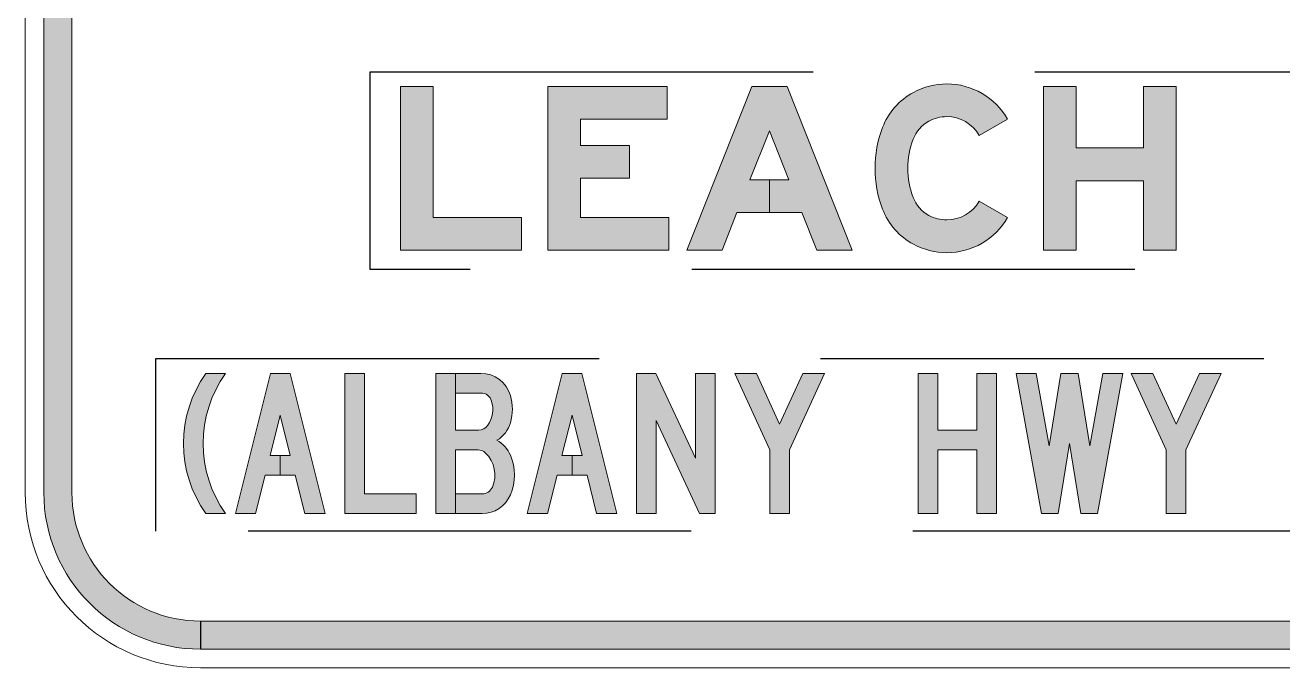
# Model space of a CAD drawing. Header units: millimetres. Extents: x 9785 to 9946, y 4631 to 4711.
# Drawn here: x 9785.1 to 9857.2, y 4637.3 to 4674.2 of the extents above; entities that cross this region are included whole.
import ezdxf

# ---------------------------------------------------------------- set-up
doc = ezdxf.new("R2010")
doc.units = ezdxf.units.MM
doc.linetypes.add('DASHED', pattern=[19.049999999999997, 12.7, -6.35])
doc.layers.add('Dash18', color=4, linetype='DASHED')
doc.layers.add('GSBWFILL', color=1, linetype='Continuous', lineweight=0)
doc.layers.add('GSOUTLINE', color=3, linetype='Continuous', lineweight=0)

# ---------------------------------------------------------------- blocks, each defined once
blk = doc.blocks.new('*U485')
at = {"layer": 'GSBWFILL', "transparency": 33554687}
blk.add_hatch(color=256, dxfattribs=at).paths.add_polyline_path([(-1049.76, -533.9999999999991), (1050, -533.9999999999991, 0.414213562373095), (1184, -399.9999999999991), (1184, 400, 0.414213562373095), (1050, 534), (-1050, 534, 0.414213562373095), (-1184, 400), (-1184, -399.9999999999991, 0.414213562373095), (-1050, -533.9999999999991), (-1050, -509.9999999999991, -0.414213562373095), (-1160, -399.9999999999991), (-1160, 400, -0.414213562373095), (-1050, 510), (1050, 510, -0.414213562373095), (1160, 400), (1160, -399.9999999999991, -0.414213562373095), (1050, -509.9999999999991), (-1049.76, -509.9999999999991)])
at = {"layer": 'GSBWFILL', "linetype": 'Continuous', "transparency": 33554687}
for points in [[(-1050, -549.9999999999991), (1050, -549.9999999999991, 0.414213562373095), (1200, -399.9999999999991), (1200, 400, 0.414213562373095), (1050, 550), (-1050, 550, 0.414213562373095), (-1200, 400), (-1200, -399.9999999999991, 0.414213562373095), (-1050, -549.9999999999991)], [(-1049.76, -533.9999999999991), (1050, -533.9999999999991, 0.414213562373095), (1184, -399.9999999999991), (1184, 400, 0.414213562373095), (1050, 534), (-1050, 534, 0.414213562373095), (-1184, 400), (-1184, -399.9999999999991, 0.414213562373095), (-1050, -533.9999999999991), (-1050, -509.9999999999991, -0.414213562373095), (-1160, -399.9999999999991), (-1160, 400, -0.414213562373095), (-1050, 510), (1050, 510, -0.414213562373095), (1160, 400), (1160, -399.9999999999991, -0.414213562373095), (1050, -509.9999999999991), (-1049.76, -509.9999999999991), (-1049.76, -533.9999999999991)]]:
    blk.add_lwpolyline(points, format="xyb", close=True, dxfattribs=at).dxf.unprotected_set("ltscale", 0)
at = {"layer": 'GSOUTLINE', "linetype": 'Continuous', "transparency": 33554687}
for points in [[(-1050, -549.9999999999991), (1050, -549.9999999999991, 0.414213562373095), (1200, -399.9999999999991), (1200, 400, 0.414213562373095), (1050, 550), (-1050, 550, 0.414213562373095), (-1200, 400), (-1200, -399.9999999999991, 0.414213562373095), (-1050, -549.9999999999991)], [(-1050, -533.9999999999991), (1050, -533.9999999999991, 0.414213562373095), (1184, -399.9999999999991), (1184, 400, 0.414213562373095), (1050, 534), (-1050, 534, 0.414213562373095), (-1184, 400), (-1184, -399.9999999999991, 0.414213562373095), (-1050, -533.9999999999991)], [(-1050, -509.9999999999991), (1050, -509.9999999999991, 0.414213562373095), (1160, -399.9999999999991), (1160, 400, 0.414213562373095), (1050, 510), (-1050, 510, 0.414213562373095), (-1160, 400), (-1160, -399.9999999999991, 0.414213562373095), (-1050, -509.9999999999991)]]:
    blk.add_lwpolyline(points, format="xyb", close=True, dxfattribs=at).dxf.unprotected_set("ltscale", 0)
blk = doc.blocks.new('*U145')
at = {"layer": 'GSBWFILL', "linetype": 'Continuous'}
blk.add_hatch(color=256, dxfattribs=at).paths.add_polyline_path([(32.00000000000003, -4.263256414560601e-14), (60, -4.263256414560601e-14, -0.32), (60, 200), (32, 200, 0.32)])
at = {"layer": 'GSBWFILL'}
blk.add_lwpolyline([(60, -4.263256414560601e-14, -0.32), (60, 200), (32, 200, 0.32), (32, -4.263256414560601e-14)], format="xyb", close=True, dxfattribs=at)
at = {"layer": 'GSOUTLINE'}
blk.add_lwpolyline([(60.00000000000003, -4.263256414560601e-14, -0.32), (60, 200), (32, 200, 0.32), (32.00000000000003, -4.263256414560601e-14)], format="xyb", close=True, dxfattribs=at)
blk = doc.blocks.new('*U146')
at = {"layer": 'GSBWFILL', "linetype": 'Continuous'}
blk.add_hatch(color=256, dxfattribs=at).paths.add_polyline_path([(64, 140.5530424827055), (78.38826062067636, 82.99999999999999), (64.00999999999999, 82.99999999999999), (64.01, 55), (85.38826062067636, 55), (99.13826062067635, 0), (128, 0), (78, 200), (50, 200), (0, 0), (28.86173937932358, 0), (42.61173937932364, 55), (64, 54.99999999999999), (64, 83), (49.61173937932364, 83)])
at = {"layer": 'GSBWFILL'}
blk.add_lwpolyline([(64, 83), (49.61173937932364, 83), (64, 140.5530424827055), (78.38826062067636, 83), (64.00999999999999, 83), (64.00999999999999, 55), (85.38826062067636, 55), (99.13826062067636, 0), (128, 0), (78, 200), (50, 200), (0, 0), (28.86173937932358, 0), (42.61173937932364, 55), (64, 55)], close=True, dxfattribs=at)
at = {"layer": 'GSOUTLINE'}
for points in [[(42.61173937932362, 55), (85.38826062067636, 55), (99.13826062067636, 0), (128, 0), (78, 200), (50, 200), (0, 0), (28.86173937932362, 0)], [(78.38826062067638, 83), (64, 140.5530424827055), (49.61173937932362, 83)]]:
    blk.add_lwpolyline(points, close=True, dxfattribs=at)
blk = doc.blocks.new('*U147')
at = {"layer": 'GSBWFILL', "linetype": 'Continuous'}
blk.add_hatch(color=256, dxfattribs=at).paths.add_polyline_path([(0, 200), (28, 200), (28, 28), (102, 28), (102, 0), (0, 0)])
at = {"layer": 'GSBWFILL'}
blk.add_lwpolyline([(0, 200), (28, 200), (28, 28), (102, 28), (102, 0), (0, 0)], close=True, dxfattribs=at)
at = {"layer": 'GSOUTLINE'}
blk.add_lwpolyline([(0, 200), (28, 200), (28, 28), (102, 28), (102, 0), (0, 0)], close=True, dxfattribs=at)
blk = doc.blocks.new('*U148')
at = {"layer": 'GSBWFILL', "linetype": 'Continuous'}
blk.add_hatch(color=256, dxfattribs=at).paths.add_polyline_path([(64.00000000000021, 172, -0.3333333333333302), (79.36000000000003, 160.4799999999999, -0.223141693693985), (73.96819689062112, 126.04, -0.249069420173561), (60.71231517720798, 119), (28, 119), (28, 200), (0, 200), (0, 0), (28, -6.0518825356103e-15), (28, 91), (59.59591794226545, 90.99999999999997, -0.1962615682814122), (70.7935853378457, 86.4285714285714, -0.3091553152846961), (80.46237859583465, 37.71428571428569, -0.3003359330538564), (65.74878637916754, 27.99999999999999), (28.00999999999999, 27.99999999999999), (28.00999999999999, -6.054043922230161e-15), (65.74878637916753, -7.105427357601002e-15, 0.3003359330538555), (106.211164975002, 26.71428571428556, 0.204655783712048), (106.2111649750022, 83.28571428571396, 0.1670695349251281), (87.03235963017632, 104.509862498702, 0.1861288934326207), (106.24, 129.6800000000001, 0.1428571428571427), (106.24, 168.32, 0.3333333333333334), (63.99999999999995, 200), (28.00999999999999, 199.9999999999999), (28.00999999999999, 172)])
at = {"layer": 'GSBWFILL'}
blk.add_lwpolyline([(59.59591794226537, 90.99999999999997), (28, 91), (28, -6.0518825356103e-15), (0, 0), (0, 200), (28, 200), (28, 119), (60.71231517720798, 119, 0.2490694201735611), (73.96819689062113, 126.04, 0.2231416936939853), (79.36000000000001, 160.48, 0.3333333333333334), (64, 172), (28.00999999999999, 172), (28.00999999999999, 199.9999999999999), (64, 200, -0.3333333333333334), (106.24, 168.32, -0.1428571428571432), (106.24, 129.6799999999999, -0.1861288934326198), (87.0323596301763, 104.509862498702, -0.167069534925127), (106.2111649750021, 83.28571428571418, -0.2046557837120482), (106.2111649750021, 26.71428571428572, -0.3003359330538566), (65.74878637916754, -7.105427357601002e-15), (28.00999999999999, -6.054043922230161e-15), (28.00999999999999, 27.99999999999999), (65.74878637916754, 27.99999999999999, 0.3003359330538566), (80.46237859583465, 37.71428571428572, 0.3091553152846965), (70.79358533784563, 86.42857142857146, 0.196261568281412)], format="xyb", close=True, dxfattribs=at)
at = {"layer": 'GSOUTLINE'}
for points in [[(106.2111649750021, 26.71428571428572, 0.2046557837120482), (106.2111649750021, 83.28571428571418, 0.167069534925127), (87.03235963017633, 104.509862498702, 0.1861288934326198), (106.24, 129.6799999999999, 0.1428571428571432), (106.24, 168.32, 0.3333333333333334), (64, 200), (0, 200), (0, 0), (65.7487863791675, -1.4210854715202e-14, 0.3003359330538566)], [(64, 172, -0.3333333333333334), (79.36, 160.48, -0.2231416936939853), (73.96819689062112, 126.04, -0.2490694201735611), (60.712315177208, 119), (28, 119), (28, 172)], [(80.46237859583464, 37.71428571428572, -0.3003359330538566), (65.74878637916751, 27.99999999999998), (28, 27.99999999999999), (28, 91), (59.59591794226541, 90.99999999999997, -0.196261568281412), (70.79358533784563, 86.42857142857144, -0.3091553152846965)]]:
    blk.add_lwpolyline(points, format="xyb", close=True, dxfattribs=at)
blk = doc.blocks.new('*U149')
at = {"layer": 'GSBWFILL', "linetype": 'Continuous'}
blk.add_hatch(color=256, dxfattribs=at).paths.add_polyline_path([(64, 140.5530424827055), (78.38826062067636, 82.99999999999999), (64.00999999999999, 82.99999999999999), (64.01, 55), (85.38826062067636, 55), (99.13826062067635, 0), (128, 0), (78, 200), (50, 200), (0, 0), (28.86173937932358, 0), (42.61173937932364, 55), (64, 54.99999999999999), (64, 83), (49.61173937932364, 83)])
at = {"layer": 'GSBWFILL'}
blk.add_lwpolyline([(64, 83), (49.61173937932364, 83), (64, 140.5530424827055), (78.38826062067636, 83), (64.00999999999999, 83), (64.00999999999999, 55), (85.38826062067636, 55), (99.13826062067636, 0), (128, 0), (78, 200), (50, 200), (0, 0), (28.86173937932358, 0), (42.61173937932364, 55), (64, 55)], close=True, dxfattribs=at)
at = {"layer": 'GSOUTLINE'}
for points in [[(42.61173937932362, 55), (85.38826062067636, 55), (99.13826062067636, 0), (128, 0), (78, 200), (50, 200), (0, 0), (28.86173937932362, 0)], [(78.38826062067638, 83), (64, 140.5530424827055), (49.61173937932362, 83)]]:
    blk.add_lwpolyline(points, close=True, dxfattribs=at)
blk = doc.blocks.new('*U150')
at = {"layer": 'GSBWFILL', "linetype": 'Continuous'}
blk.add_hatch(color=256, dxfattribs=at).paths.add_polyline_path([(27.99999999999999, 133), (90, 0), (112, 0), (112, 200), (83.99999999999999, 200), (84, 79.1412182153928), (27.65981601018314, 200), (0, 200), (0, 0), (28, 0)])
at = {"layer": 'GSBWFILL'}
blk.add_lwpolyline([(90, 0), (112, 0), (112, 200), (84, 200), (84, 79.14121821539283), (27.65981601018314, 200), (0, 200), (0, 0), (28, 0), (28, 133)], close=True, dxfattribs=at)
at = {"layer": 'GSOUTLINE'}
blk.add_lwpolyline([(90, 0), (112, 0), (112, 200), (84, 200), (84.00000000000001, 79.14121821539283), (27.65981601018314, 200), (0, 200), (0, 0), (28, 0), (28, 133)], close=True, dxfattribs=at)
blk = doc.blocks.new('*U151')
at = {"layer": 'GSBWFILL', "linetype": 'Continuous'}
blk.add_hatch(color=256, dxfattribs=at).paths.add_polyline_path([(50, 90.99999999999997), (49.99999999999999, 0), (77.99999999999999, 0), (78, 91.00000000000001), (128, 200), (97.19465503065665, 200), (64, 127.6356520331685), (30.80534496934333, 200), (1.733514876297185e-14, 200)])
at = {"layer": 'GSBWFILL'}
blk.add_lwpolyline([(50, 91.00000000000003), (50, 0), (78, 0), (78, 91.00000000000003), (128, 200), (97.19465503065663, 199.9999999999999), (64, 127.6356520331685), (30.80534496934331, 200), (0, 200)], close=True, dxfattribs=at)
at = {"layer": 'GSOUTLINE'}
blk.add_lwpolyline([(49.99999999999999, 91.00000000000003), (50, 0), (78, 0), (78.00000000000001, 91.00000000000003), (128, 200), (97.19465503065663, 199.9999999999999), (64, 127.6356520331685), (30.80534496934332, 200), (0, 200)], close=True, dxfattribs=at)
blk = doc.blocks.new('*U144')
at = {"layer": 'GSOUTLINE', "color": 28}
for name, p, xscale, yscale, zscale in [('*U145', (0, 0), 0.5999999999999998, 0.5999999999999998, 0.5999999999999998), ('*U146', (44.4, 0), 0.6, 0.6, 0.6), ('*U147', (138, 0), 0.5999999999999998, 0.5999999999999998, 0.5999999999999998), ('*U148', (215.9999999999999, 0), 0.6, 0.6, 0.6), ('*U149', (293.9999999999999, 0), 0.6, 0.6, 0.6), ('*U150', (387.6, 0), 0.6, 0.6, 0.6), ('*U151', (471.6, 0), 0.6000000000000002, 0.6000000000000002, 0.6000000000000002)]:
    blk.add_blockref(name, p, dxfattribs=dict(at, xscale=xscale, yscale=yscale, zscale=zscale))
blk = doc.blocks.new('*U153')
at = {"layer": 'GSBWFILL', "linetype": 'Continuous'}
blk.add_hatch(color=256, dxfattribs=at).paths.add_polyline_path([(84, 119), (28, 119), (28, 200), (0, 200), (0, 0), (28, 0), (28, 91), (84, 91), (84, 0), (112, 0), (112, 200), (84, 200)])
at = {"layer": 'GSBWFILL'}
blk.add_lwpolyline([(0, 200), (28, 200), (28, 119), (84, 119), (84, 200), (112, 200), (112, 0), (84, 0), (84, 91), (28, 91), (28, 0), (0, 0)], close=True, dxfattribs=at)
at = {"layer": 'GSOUTLINE'}
blk.add_lwpolyline([(0, 200), (27.99999999999997, 200), (27.99999999999997, 119), (84.00000000000003, 119), (84.00000000000003, 200), (112, 200), (112, 0), (84.00000000000003, 0), (84.00000000000003, 91), (27.99999999999997, 91), (27.99999999999997, 0), (0, 0)], close=True, dxfattribs=at)
blk = doc.blocks.new('*U154')
at = {"layer": 'GSBWFILL', "linetype": 'Continuous'}
blk.add_hatch(color=256, dxfattribs=at).paths.add_polyline_path([(47.08203865967937, 96.48858623940586), (63.64386486137448, 200), (88.35613513862575, 200), (104.9179613403207, 96.4885862394061), (123.5500158172276, 200), (152, 200), (116, 0), (92, 0), (76.00000000000006, 99.99999999999999), (60, 0), (36, 0), (0, 200), (28.44998418277243, 200)])
at = {"layer": 'GSBWFILL'}
blk.add_lwpolyline([(47.08203865967937, 96.48858623940586), (63.64386486137448, 200), (88.35613513862575, 200), (104.9179613403207, 96.4885862394061), (123.5500158172276, 200), (152, 200), (116, 0), (92, 0), (76.00000000000006, 99.99999999999999), (60, 0), (36, 0), (0, 200), (28.44998418277243, 200)], close=True, dxfattribs=at)
at = {"layer": 'GSOUTLINE'}
blk.add_lwpolyline([(47.08203865967936, 96.48858623940586), (63.64386486137448, 200), (88.35613513862575, 200), (104.9179613403207, 96.4885862394061), (123.5500158172276, 200), (152, 200), (116, 0), (92, 0), (76.00000000000006, 99.99999999999999), (60, 0), (36.00000000000001, 0), (0, 200), (28.4499841827724, 200)], close=True, dxfattribs=at)
blk = doc.blocks.new('*U155')
at = {"layer": 'GSBWFILL', "linetype": 'Continuous'}
blk.add_hatch(color=256, dxfattribs=at).paths.add_polyline_path([(50, 90.99999999999997), (49.99999999999999, 0), (77.99999999999999, 0), (78, 91.00000000000001), (128, 200), (97.19465503065665, 200), (64, 127.6356520331685), (30.80534496934333, 200), (1.733514876297185e-14, 200)])
at = {"layer": 'GSBWFILL'}
blk.add_lwpolyline([(50, 91.00000000000003), (50, 0), (78, 0), (78, 91.00000000000003), (128, 200), (97.19465503065663, 199.9999999999999), (64, 127.6356520331685), (30.80534496934331, 200), (0, 200)], close=True, dxfattribs=at)
at = {"layer": 'GSOUTLINE'}
blk.add_lwpolyline([(49.99999999999999, 91.00000000000003), (50, 0), (78, 0), (78.00000000000001, 91.00000000000003), (128, 200), (97.19465503065663, 199.9999999999999), (64, 127.6356520331685), (30.80534496934332, 200), (0, 200)], close=True, dxfattribs=at)
blk = doc.blocks.new('*U152')
at = {"layer": 'GSOUTLINE', "color": 28, "xscale": 0.6, "yscale": 0.6, "zscale": 0.6}
for name, p in [('*U153', (0, 0)), ('*U154', (84.00000000000011, 0)), ('*U155', (182.4000000000002, 0))]:
    blk.add_blockref(name, p, dxfattribs=at)
blk = doc.blocks.new('*U143')
at = {"layer": 'GSOUTLINE'}
for name, p in [('*U144', (0, 0)), ('*U152', (628.4, 0))]:
    blk.add_blockref(name, p, dxfattribs=at)
blk = doc.blocks.new('*U130')
at = {"layer": 'GSBWFILL', "linetype": 'Continuous'}
blk.add_hatch(color=256, dxfattribs=at).paths.add_polyline_path([(0, 0), (148, 0), (148, 40), (40, 39.99999999999999), (40, 200), (0, 200)])
at = {"layer": 'GSBWFILL'}
blk.add_lwpolyline([(40, 39.99999999999999), (148, 40), (148, 0), (0, 0), (0, 200), (40, 200)], close=True, dxfattribs=at)
at = {"layer": 'GSOUTLINE'}
blk.add_lwpolyline([(39.99999999999999, 39.99999999999999), (148, 40), (148, 0), (0, 0), (0, 200), (40, 200)], close=True, dxfattribs=at)
blk = doc.blocks.new('*U131')
at = {"layer": 'GSBWFILL', "linetype": 'Continuous'}
blk.add_hatch(color=256, dxfattribs=at).paths.add_polyline_path([(146, 160), (146, 200), (0, 200), (0, 0), (148, 0), (148, 40), (40, 40), (40, 88), (100, 88), (100, 128), (40, 128), (40.00000000000022, 160)])
at = {"layer": 'GSBWFILL'}
blk.add_lwpolyline([(146, 200), (146, 160), (40.00000000000023, 160), (40, 128), (100, 128), (100, 88), (40, 88), (40, 40), (148, 40), (148, 0), (0, 0), (0, 200)], close=True, dxfattribs=at)
at = {"layer": 'GSOUTLINE'}
blk.add_lwpolyline([(146, 200), (146, 160), (40.00000000000023, 160), (40, 128), (100, 128), (100, 88), (40, 88), (40, 40), (148, 40), (148, 0), (0, 0), (0, 200)], close=True, dxfattribs=at)
blk = doc.blocks.new('*U132')
at = {"layer": 'GSBWFILL', "linetype": 'Continuous'}
blk.add_hatch(color=256, dxfattribs=at).paths.add_polyline_path([(101, 145.8436913881428), (124.7814786625383, 86), (101.01, 86), (101.01, 45.99999999999999), (140.6772084284669, 46.00000000000001), (158.9572976592847, 0), (202, 0), (122.5213511703576, 199.9999999999999), (79.47864882964234, 200.0000000000001), (0, 0), (43.04270234071532, 0), (61.32279157153311, 46), (101, 45.99999999999999), (101, 86), (77.21852133746152, 86)])
at = {"layer": 'GSBWFILL'}
blk.add_lwpolyline([(101, 86), (101, 46), (61.32279157153312, 46), (43.04270234071532, 0), (0, 0), (79.47864882964234, 200.0000000000001), (122.5213511703577, 200), (202, 0), (158.9572976592847, 0), (140.6772084284669, 46), (101.01, 46), (101.01, 86), (124.7814786625383, 86), (101, 145.8436913881428), (77.21852133746154, 86)], close=True, dxfattribs=at)
at = {"layer": 'GSOUTLINE'}
for points in [[(140.6772084284669, 46.00000000000001), (61.32279157153306, 46), (43.04270234071532, 0), (0, 0), (79.47864882964231, 200.0000000000001), (122.5213511703576, 200), (202, 0), (158.9572976592846, 0)], [(77.21852133746152, 86), (124.7814786625384, 86), (101, 145.8436913881428)]]:
    blk.add_lwpolyline(points, close=True, dxfattribs=at)
blk = doc.blocks.new('*U133')
at = {"layer": 'GSBWFILL'}
h = blk.add_hatch(color=256, dxfattribs=at)
edge = h.paths.add_edge_path()
edge.add_arc((85.80485384282012, 79.38222293294962), 82.00000000000111, 200.9117291322936, 241.62431967812012, ccw=False)
edge.add_arc((139.7643271083099, 100), 139.7643271083099, 159.088270867707, 200.9117291322956, ccw=False)
edge.add_arc((85.80485384281725, 120.6177770670458), 82.00000000000007, 118.37568032187639, 159.0882708677071, ccw=False)
edge.add_arc((87.91005702760673, 116.7203320848662), 86.42966791513376, 90.00000000000051, 118.3756803218757, ccw=False)
edge.add_arc((87.91005702760603, 117.9875464282232), 85.16245357177672, 29.543259367586586, 90.00000000000011, ccw=False)
edge.add_line((162, 159.9794962366381), (127.2006536378383, 140.2562740666601))
edge.add_arc((87.9100570276059, 117.9875464282232), 45.16245357177669, 29.54325936758664, 89.99999999999994)
edge.add_arc((87.91005702760637, 116.720332084867), 46.42966791513288, 90.00000000000053, 118.3756803218757)
edge.add_arc((85.80485384281688, 120.6177770670461), 41.99999999999964, 118.3756803218768, 159.0882708677074)
edge.add_arc((139.7643271083124, 99.99999999999797), 99.76432710831297, 159.0882708677064, 200.9117291322949)
edge.add_arc((85.80485384281938, 79.3822229329517), 42.00000000000265, 200.9117291322968, 241.6243196781231)
edge.add_arc((87.91005702760631, 83.27966791512864), 46.42966791513277, 241.6243196781257, 269.9999999999995)
edge.add_arc((87.91005702760607, 82.01245357177228), 45.16245357177641, 269.9999999999998, 330.4567406324136)
edge.add_line((127.2006536378383, 59.74372593333572), (162.0000000000001, 40.02050376335802))
edge.add_arc((87.91005702760592, 82.01245357177248), 85.16245357177671, 270, 330.45674063241376, ccw=False)
edge.add_arc((87.91005702760908, 83.27966791513819), 86.42966791514243, 241.6243196781242, 269.9999999999979, ccw=False)
blk.add_lwpolyline([(46.83428890203254, 7.234492073302761, -0.1795346831938745), (9.206076893959562, 50.11402568851912, -0.1845423893392864), (9.206076893957288, 149.885974311475, -0.1795346831938931), (46.83428890203447, 192.7655079266941, -0.1244488248775011), (87.91005702760594, 203.1499999999999, -0.2700863277343583), (162, 159.9794962366381), (127.2006536378383, 140.2562740666601, 0.2700863277343575), (87.91005702760594, 163.1499999999999, 0.1244488248775011), (65.84432058046468, 157.571492873207, 0.179534683193893), (46.57133394218158, 135.6088049239485, 0.1845423893392858), (46.57133394218238, 64.39119507604534, 0.1795346831938735), (65.8443205804657, 42.42850712678825, 0.124448824877495), (87.91005702760594, 36.84999999999587, 0.2700863277343596), (127.2006536378383, 59.74372593333572), (162.0000000000001, 40.02050376335802, -0.2700863277343596), (87.91005702760594, -3.150000000004241, -0.1244488248774948)], format="xyb", close=True, dxfattribs=at)
at = {"layer": 'GSOUTLINE'}
blk.add_lwpolyline([(46.83428890203254, 7.234492073302761, -0.1795346831938745), (9.206076893959562, 50.11402568851912, -0.1845423893392864), (9.206076893957288, 149.885974311475, -0.1795346831938931), (46.83428890203447, 192.7655079266941, -0.1244488248775011), (87.91005702760594, 203.1499999999999, -0.2700863277343583), (162, 159.9794962366381), (127.2006536378383, 140.2562740666601, 0.2700863277343575), (87.91005702760594, 163.1499999999999, 0.1244488248775011), (65.84432058046468, 157.571492873207, 0.179534683193893), (46.57133394218158, 135.6088049239485, 0.1845423893392858), (46.57133394218238, 64.39119507604534, 0.1795346831938735), (65.8443205804657, 42.42850712678825, 0.124448824877495), (87.91005702760594, 36.84999999999587, 0.2700863277343596), (127.2006536378383, 59.74372593333572), (162.0000000000001, 40.02050376335802, -0.2700863277343596), (87.91005702760594, -3.150000000004241, -0.1244488248774948)], format="xyb", close=True, dxfattribs=at)
blk = doc.blocks.new('*U134')
at = {"layer": 'GSBWFILL', "linetype": 'Continuous'}
blk.add_hatch(color=256, dxfattribs=at).paths.add_polyline_path([(162.0000000000001, 0), (122.0000000000001, 0), (122.0000000000001, 84.83302519242805), (40, 84.83302519242805), (40, 0), (0, 0), (0, 200), (40, 200), (40, 124.8330251924281), (122.0000000000001, 124.8330251924281), (122.0000000000001, 200), (162.0000000000001, 200)])
at = {"layer": 'GSBWFILL'}
blk.add_lwpolyline([(162.0000000000001, 0), (122.0000000000001, 0), (122.0000000000001, 84.83302519242805), (40, 84.83302519242805), (40, 0), (0, 0), (0, 200), (40, 200), (40, 124.8330251924281), (122.0000000000001, 124.8330251924281), (122.0000000000001, 200), (162.0000000000001, 200)], close=True, dxfattribs=at)
at = {"layer": 'GSOUTLINE'}
blk.add_lwpolyline([(162.0000000000001, 0), (122.0000000000001, 0), (122.0000000000001, 84.83302519242805), (40, 84.83302519242805), (40, 0), (0, 0), (0, 200), (40, 200), (40, 124.8330251924281), (122.0000000000001, 124.8330251924281), (122.0000000000001, 200), (162.0000000000001, 200)], close=True, dxfattribs=at)
blk = doc.blocks.new('*U129')
at = {"layer": 'GSOUTLINE', "color": 28}
for name, p, xscale, yscale, zscale in [('*U130', (0, 0), 0.7, 0.7, 0.7), ('*U131', (126, 0), 0.7, 0.7, 0.7), ('*U132', (245, 0), 0.6999999999999998, 0.6999999999999998, 0.6999999999999998), ('*U133', (406, 0), 0.6999999999999994, 0.6999999999999994, 0.6999999999999994), ('*U134', (550.2, 0), 0.7, 0.7, 0.7)]:
    blk.add_blockref(name, p, dxfattribs=dict(at, xscale=xscale, yscale=yscale, zscale=zscale))
blk = doc.blocks.new('*U128')
at = {"layer": 'GSOUTLINE'}
blk.add_blockref('*U129', (0, 0), dxfattribs=at)

msp = doc.modelspace()

# ---------------------------------------------------------------- linework, layer by layer
at = {"layer": 'Dash18', "ltscale": 2}
for points in [[(9804.897579059798, 4671.496351475737), (9924.934053412358, 4671.496351475737), (9924.934053412358, 4660.168894820046), (9804.897579059798, 4660.168894820046)], [(9792.618465139032, 4655.063294109411), (9937.60602776484, 4655.063294109411), (9937.60602776484, 4645.163192651845), (9792.618465139032, 4645.163192651845)]]:
    msp.add_lwpolyline(points, close=True, dxfattribs=at)

# ---------------------------------------------------------------- block references
at = {"layer": 'GSBWFILL', "xscale": 0.067, "yscale": 0.067, "zscale": 0.067}
msp.add_blockref('*U485', (9865.525703166772, 4674.181998523884), dxfattribs=at)
at = {"layer": 'GSOUTLINE', "xscale": 0.067, "yscale": 0.067, "zscale": 0.067}
for name, p in [('*U128', (9806.632703166772, 4661.284498523884)), ('*U143', (9794.197503166772, 4646.175998523885))]:
    msp.add_blockref(name, p, dxfattribs=at)

doc.saveas('drawing.dxf')
